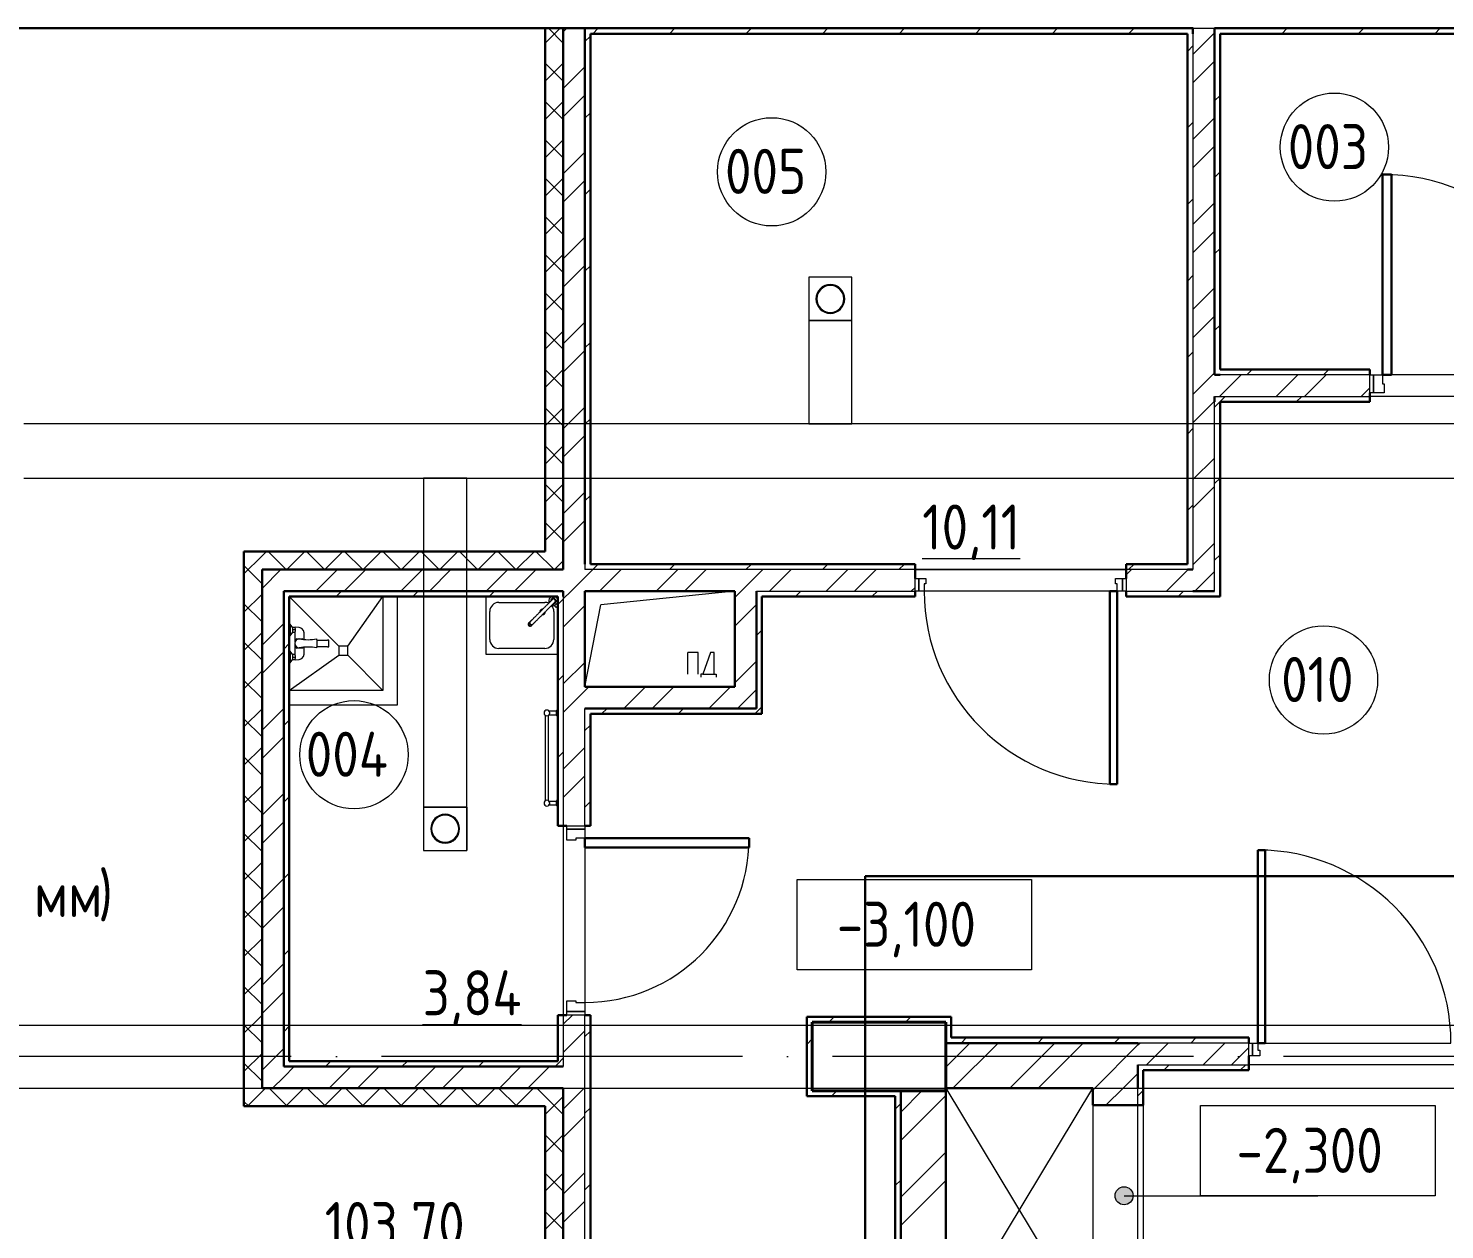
# Model space of a CAD drawing. Header units: millimetres. Extents: x -586848 to 520591, y -385801 to 675781.
# Drawn here: x -189145 to -181294, y 652013 to 658672 of the extents above; entities that cross this region are included whole.
import ezdxf

# ---------------------------------------------------------------- set-up
doc = ezdxf.new("R2010")
doc.units = ezdxf.units.MM
for name, pattern in [('ADSK_Линия сетки', [25, 20, -2.5, 0, -2.5]), ('ADSK_Сверху', [450, 300, -150]), ('Сверху', [3.96875, 2.38125, -1.5875])]:
    doc.linetypes.add(name, pattern=pattern)
for name, color, linetype, lineweight in [('RC-Линии_связи-Адресные', 5, 'Continuous', 30), ('Аннотация', 7, 'Continuous', 18), ('Двери', 252, 'Continuous', 9), ('Линии', 7, 'Continuous', 9), ('Марки помещений', 252, 'Continuous', 20), ('Несущие колонны', 252, 'Continuous', 18), ('Обобщенные модели', 252, 'Continuous', 18), ('Оси', 252, 'Continuous', 9), ('Отметки', 7, 'Continuous', 9), ('Перекрытие', 252, 'Continuous', 18), ('Сантехника', 252, 'Continuous', 9), ('Стены внутренние', 7, 'Continuous', 18), ('Стены наружные', 7, 'Continuous', 18), ('Стены штриховка', 7, 'Continuous', 9)]:
    doc.layers.add(name, color=color, linetype=linetype, lineweight=lineweight)
doc.layers.add('Узлы', color=7, linetype='Continuous')
doc.styles.add('GOST Common_2', font='', dxfattribs={"width": 0.9, "height": 250})
doc.styles.get('GOST Common_2').set_extended_font_data('GOST type B')

# ---------------------------------------------------------------- blocks, each defined once
blk = doc.blocks.new('подвал')
at = {"layer": 'Отметки', "true_color": 0x636466}
h = blk.add_hatch(color=251, dxfattribs=at)
edge = h.paths.add_edge_path()
edge.add_arc((-182268.7, 19490.5), 50, 0, 360)
at = {"color": 251, "lineweight": 18, "true_color": 0x636466}
for p, q in [((-184427, 22841.9), (-185168.6, 22766.9)), ((-185257, 22311.9), (-185168.6, 22766.9)), ((-184629.1, 22501.1), (-184686.5, 22501.1)), ((-184686.5, 22381.1), (-184686.5, 22501.1)), ((-184629.1, 22381.1), (-184629.1, 22501.1)), ((-184560.3, 22501.1), (-184604, 22381.1)), ((-184540.6, 22501.1), (-184560.3, 22501.1)), ((-184540.6, 22381.1), (-184540.6, 22501.1)), ((-184614, 22381.1), (-184614, 22366.1)), ((-184604, 22381.1), (-184614, 22381.1)), ((-184604, 22381.1), (-184540.6, 22381.1)), ((-184540.6, 22381.1), (-184530.6, 22381.1)), ((-184530.6, 22381.1), (-184530.6, 22366.1))]:
    blk.add_line(p, q, dxfattribs=at)
at = {"layer": 'Аннотация', "color": 251, "lineweight": 20, "true_color": 0x636466}
for p, q in [((-184081.5, 20743.8), (-184081.5, 21243.8)), ((-184081.5, 21243.8), (-182781.5, 21243.8)), ((-182781.5, 21243.8), (-182781.5, 20743.8)), ((-182781.5, 20743.8), (-184081.5, 20743.8)), ((-181844.3, 19490.5), (-181844.3, 19990.5)), ((-181844.3, 19990.5), (-180544.3, 19990.5)), ((-180544.3, 19990.5), (-180544.3, 19490.5)), ((-180544.3, 19490.5), (-181844.3, 19490.5))]:
    blk.add_line(p, q, dxfattribs=at)
at = {"layer": 'Двери', "color": 251, "lineweight": 30, "true_color": 0x636466}
for p, q in [((-180836.6, 25151.5), (-180786.6, 25151.5)), ((-180836.6, 24041.5), (-180836.6, 25151.5)), ((-180786.6, 25151.5), (-180786.6, 24041.5)), ((-180786.6, 24041.5), (-180836.6, 24041.5)), ((-182347, 21771.9), (-182347, 22841.9)), ((-182347, 22841.9), (-182307, 22841.9)), ((-182307, 22841.9), (-182307, 21771.9)), ((-182307, 21771.9), (-182347, 21771.9)), ((-185257, 21471.9), (-184347, 21471.9)), ((-185257, 21421.9), (-185257, 21471.9)), ((-184347, 21471.9), (-184347, 21421.9)), ((-184347, 21421.9), (-185257, 21421.9)), ((-181527, 21406.9), (-181487, 21406.9)), ((-181527, 20336.9), (-181527, 21406.9)), ((-181487, 21406.9), (-181487, 20336.9)), ((-181487, 20336.9), (-181527, 20336.9))]:
    blk.add_line(p, q, dxfattribs=at)
at = {"layer": 'Двери', "color": 251, "true_color": 0x636466}
for p, q in [((-180906.6, 24041.5), (-180886.6, 24041.5)), ((-180906.6, 23941.5), (-180906.6, 24041.5)), ((-180886.6, 24041.5), (-180836.6, 24041.5)), ((-180886.6, 23941.5), (-180886.6, 24041.5)), ((-180886.6, 24041.5), (-180886.6, 23941.5)), ((-180836.6, 24041.5), (-180836.6, 23991.5)), ((-180836.6, 23991.5), (-180826.6, 23991.5)), ((-180826.6, 23991.5), (-180826.6, 23941.5)), ((-180886.6, 23941.5), (-180906.6, 23941.5)), ((-180826.6, 23941.5), (-180886.6, 23941.5)), ((-183427, 22911.9), (-183407, 22911.9)), ((-183427, 22841.9), (-183427, 22911.9)), ((-183407, 22841.9), (-183407, 22911.9)), ((-183407, 22911.9), (-183367, 22911.9)), ((-183407, 22911.9), (-183407, 22841.9)), ((-183377, 22881.9), (-183377, 22841.9)), ((-183367, 22881.9), (-183377, 22881.9)), ((-183367, 22911.9), (-183367, 22881.9)), ((-182317, 22911.9), (-182277, 22911.9)), ((-182317, 22881.9), (-182317, 22911.9)), ((-182307, 22881.9), (-182317, 22881.9)), ((-182307, 22841.9), (-182307, 22881.9)), ((-182277, 22911.9), (-182277, 22841.9)), ((-182277, 22841.9), (-182277, 22911.9)), ((-182277, 22911.9), (-182257, 22911.9)), ((-182257, 22911.9), (-182257, 22841.9)), ((-183407, 22841.9), (-183427, 22841.9)), ((-183377, 22841.9), (-183407, 22841.9)), ((-182277, 22841.9), (-182307, 22841.9)), ((-182257, 22841.9), (-182277, 22841.9)), ((-185357, 21541.9), (-185257, 21541.9)), ((-185357, 21521.9), (-185357, 21541.9)), ((-185357, 21461.9), (-185357, 21521.9)), ((-185357, 21521.9), (-185257, 21521.9)), ((-185257, 21521.9), (-185357, 21521.9)), ((-185257, 21541.9), (-185257, 21521.9)), ((-185257, 21521.9), (-185257, 21471.9)), ((-185307, 21461.9), (-185357, 21461.9)), ((-185307, 21471.9), (-185307, 21461.9)), ((-185257, 21471.9), (-185307, 21471.9)), ((-185357, 20571.9), (-185307, 20571.9)), ((-185357, 20511.9), (-185357, 20571.9)), ((-185307, 20571.9), (-185307, 20561.9)), ((-185257, 20511.9), (-185357, 20511.9)), ((-185357, 20491.9), (-185357, 20511.9)), ((-185357, 20511.9), (-185257, 20511.9)), ((-185257, 20491.9), (-185357, 20491.9)), ((-185307, 20561.9), (-185257, 20561.9)), ((-185257, 20561.9), (-185257, 20511.9)), ((-185257, 20511.9), (-185257, 20491.9)), ((-181577, 20336.9), (-181557, 20336.9)), ((-181577, 20266.9), (-181577, 20336.9)), ((-181557, 20336.9), (-181527, 20336.9)), ((-181557, 20266.9), (-181557, 20336.9)), ((-181557, 20336.9), (-181557, 20266.9)), ((-181527, 20336.9), (-181527, 20296.9)), ((-181557, 20266.9), (-181577, 20266.9)), ((-181517, 20266.9), (-181557, 20266.9)), ((-181527, 20296.9), (-181517, 20296.9)), ((-181517, 20296.9), (-181517, 20266.9))]:
    blk.add_line(p, q, dxfattribs=at)
for centre, radius, start, end in [((-180836.6, 24041.5), 1110, 0, 90), ((-182307, 22841.9), 1070, 180, 270), ((-185257, 21471.9), 910, 270, 0), ((-181527, 20336.9), 1070, 0, 90)]:
    blk.add_arc(centre, radius, start, end, dxfattribs=at)
at = {"layer": 'Линии', "color": 251, "linetype": 'ADSK_Сверху', "ltscale": 100, "true_color": 0x636466}
for p, q in [((-183777, 24341.9), (-184017, 24341.9)), ((-184017, 24341.9), (-184017, 23768.9)), ((-183777, 23768.9), (-183777, 24341.9)), ((-178221.8, 23768.9), (-188367, 23768.9)), ((-184017, 23768.9), (-183777, 23768.9)), ((-188367, 23468.9), (-178221.8, 23468.9)), ((-186152, 23468.9), (-186152, 21645)), ((-185912, 23468.9), (-186152, 23468.9)), ((-185912, 21645), (-185912, 23468.9)), ((-186152, 21645), (-185912, 21645)), ((-200827, 20436.9), (-180362, 20436.9)), ((-200827, 20086.9), (-180362, 20086.9))]:
    blk.add_line(p, q, dxfattribs=at)
at = {"layer": 'Линии', "color": 251, "lineweight": 18, "ltscale": 100, "true_color": 0x636466}
for p, q in [((-183257, 20086.9), (-182442, 18736.9)), ((-183257, 18736.9), (-182442, 20086.9)), ((-182442, 20086.9), (-182442, 18736.9))]:
    blk.add_line(p, q, dxfattribs=at)
at = {"layer": 'Марки помещений', "color": 251, "true_color": 0x636466}
for centre in [(-181102.8, 25303.2), (-184222.1, 25166.4), (-181163.3, 22349.5), (-186537.2, 21935.2)]:
    blk.add_circle(centre, 300, dxfattribs=at)
at = {"layer": 'Несущие колонны', "color": 251, "lineweight": 40, "true_color": 0x636466}
for p, q in [((-183997, 20451.9), (-183257, 20451.9)), ((-183997, 20071.9), (-183997, 20451.9)), ((-183257, 20451.9), (-183997, 20451.9)), ((-183997, 20451.9), (-183997, 20071.9)), ((-183257, 20451.9), (-183257, 20071.9)), ((-183257, 20336.9), (-183257, 20451.9)), ((-183257, 20071.9), (-183997, 20071.9)), ((-183997, 20071.9), (-183507, 20071.9)), ((-183257, 20071.9), (-183257, 20086.9))]:
    blk.add_line(p, q, dxfattribs=at)
at = {"layer": 'Несущие колонны', "color": 251, "true_color": 0x636466}
for p, q in [((-183257, 20086.9), (-183257, 20336.9)), ((-183507, 20071.9), (-183257, 20071.9))]:
    blk.add_line(p, q, dxfattribs=at)
at = {"layer": 'Обобщенные модели', "color": 251, "true_color": 0x636466}
for p, q in [((-186897, 22811.9), (-186622, 22536.9)), ((-186572, 22536.9), (-186377, 22811.9)), ((-186377, 22811.9), (-186377, 22291.9)), ((-186297, 22211.9), (-186297, 22811.9)), ((-186572, 22536.9), (-186622, 22536.9)), ((-186622, 22536.9), (-186622, 22486.9)), ((-186572, 22486.9), (-186572, 22536.9)), ((-186897, 22291.9), (-186622, 22486.9)), ((-186622, 22486.9), (-186572, 22486.9)), ((-186377, 22291.9), (-186572, 22486.9)), ((-186377, 22291.9), (-186897, 22291.9)), ((-186897, 22211.9), (-186297, 22211.9))]:
    blk.add_line(p, q, dxfattribs=at)
at = {"layer": 'Обобщенные модели', "color": 251, "lineweight": 9, "true_color": 0x636466}
for centre, radius, start, end in [((-185432, 22786.9), 25, 188.02547, 195), ((-185432, 22786.9), 25, 188.02547, 195), ((-185432, 22786.9), 25, 188.02547, 195), ((-185432, 22786.9), 25, 150, 155.33521), ((-185432, 22786.9), 25, 150, 155.33521), ((-185432, 22786.9), 25, 150, 155.33521), ((-185432, 22786.9), 25, 114.66479, 120), ((-185432, 22786.9), 25, 114.66479, 120), ((-185432, 22786.9), 25, 114.66479, 120), ((-185432, 22786.9), 25, 75, 81.97453), ((-185432, 22786.9), 25, 75, 81.97453), ((-185432, 22786.9), 25, 75, 81.97453), ((-185432, 22786.9), 25, 41.18971, 48.81029), ((-185432, 22786.9), 25, 41.18971, 48.81029), ((-185432, 22786.9), 25, 41.18971, 48.81029), ((-185432, 22786.9), 25, 8.02547, 15), ((-185432, 22786.9), 25, 8.02547, 15), ((-185432, 22786.9), 25, 8.02547, 15), ((-185432, 22786.9), 25, 255, 261.97453), ((-185432, 22786.9), 25, 255, 261.97453), ((-185432, 22786.9), 25, 255, 261.97453), ((-186840.5, 22552.4), 24.9, 90, 270), ((-186791.9, 22849.6), 276.6, 259.88279, 280.11721), ((-186791.9, 22255.1), 276.6, 79.88279, 100.11721), ((-186927.6, 22552.4), 186, 352.30704, 7.69296)]:
    blk.add_arc(centre, radius, start, end, dxfattribs=at)
for points, knots in [([(-186864.7, 22558.2), (-186864.8, 22557.7), (-186865, 22556.8), (-186865.3, 22554.8), (-186865.4, 22553.4), (-186865.4, 22552.4)], [0.8571429, 0.8571429, 0.8571429, 0.8571429, 0.8928571, 0.9285714, 1, 1, 1, 1]), ([(-186865.4, 22552.4), (-186865.4, 22551.4), (-186865.3, 22549.9), (-186865, 22548), (-186864.8, 22547), (-186864.7, 22546.6)], [0, 0, 0, 0, 0.0714286, 0.1071429, 0.1428571, 0.1428571, 0.1428571, 0.1428571]), ([(-186862.8, 22563.4), (-186862.9, 22563.2), (-186863.1, 22562.8), (-186863.5, 22561.9), (-186863.8, 22561.1), (-186864.1, 22560.4), (-186864.1, 22560.2)], [0.71428571, 0.71428571, 0.71428571, 0.71428571, 0.73214286, 0.75, 0.78571429, 0.8032683, 0.8032683, 0.8032683, 0.8032683]), ([(-186864.1, 22544.5), (-186864.1, 22544.3), (-186863.8, 22543.7), (-186863.5, 22542.8), (-186863.1, 22542), (-186862.9, 22541.6), (-186862.8, 22541.4)], [0.1967317, 0.1967317, 0.1967317, 0.1967317, 0.21428571, 0.25, 0.26785714, 0.28571429, 0.28571429, 0.28571429, 0.28571429]), ([(-186858.9, 22569.1), (-186859, 22569.1), (-186859.3, 22568.7), (-186859.8, 22568.1), (-186860.4, 22567.4), (-186860.8, 22566.7), (-186861.1, 22566.3), (-186861.3, 22566)], [0.5266216, 0.5266216, 0.5266216, 0.5266216, 0.5357143, 0.5714286, 0.5892857, 0.6071429, 0.634202, 0.634202, 0.634202, 0.634202]), ([(-186861.3, 22538.7), (-186861.1, 22538.5), (-186860.8, 22538), (-186860.4, 22537.4), (-186860, 22536.8), (-186859.5, 22536.3), (-186859.2, 22535.9), (-186859, 22535.7), (-186858.9, 22535.6)], [0.365798, 0.365798, 0.365798, 0.365798, 0.3928571, 0.4107143, 0.4285714, 0.4464286, 0.4642857, 0.4733784, 0.4733784, 0.4733784, 0.4733784]), ([(-186854.2, 22573.1), (-186854.5, 22572.9), (-186855.2, 22572.5), (-186855.9, 22571.9), (-186856.2, 22571.7)], [0.36280917, 0.36280917, 0.36280917, 0.36280917, 0.39285714, 0.42857143, 0.42857143, 0.42857143, 0.42857143]), ([(-186856.2, 22533.1), (-186855.9, 22532.8), (-186855.2, 22532.3), (-186854.5, 22531.8), (-186854.2, 22531.6)], [0.57142857, 0.57142857, 0.57142857, 0.57142857, 0.60714286, 0.63719083, 0.63719083, 0.63719083, 0.63719083]), ([(-186848.4, 22576), (-186848.6, 22575.9), (-186849.3, 22575.7), (-186850.4, 22575.2), (-186851.2, 22574.8), (-186851.6, 22574.6)], [0.19772091, 0.19772091, 0.19772091, 0.19772091, 0.21428571, 0.25, 0.28571429, 0.28571429, 0.28571429, 0.28571429]), ([(-186851.6, 22530.1), (-186851.2, 22529.9), (-186850.4, 22529.5), (-186849.3, 22529.1), (-186848.6, 22528.8), (-186848.4, 22528.8)], [0.71428571, 0.71428571, 0.71428571, 0.71428571, 0.75, 0.78571429, 0.80227909, 0.80227909, 0.80227909, 0.80227909])]:
    blk.add_open_spline(points, degree=3, knots=knots, dxfattribs=at)
for points in [[(-186840.5, 22577.3), (-186842.5, 22577.3), (-186844.4, 22577), (-186846.3, 22576.6)], [(-186846.3, 22528.1), (-186844.4, 22527.7), (-186842.5, 22527.5), (-186840.5, 22527.5)]]:
    blk.add_open_spline(points, degree=3, dxfattribs=at)
at = {"layer": 'Оси', "color": 251, "linetype": 'ADSK_Линия сетки', "ltscale": 100, "true_color": 0x636466}
for p, q in [((-174384.1, 25961.9), (-244527.8, 25961.9)), ((-174384.1, 20261.9), (-244527.8, 20261.9))]:
    blk.add_line(p, q, dxfattribs=at)
at = {"layer": 'Отметки', "color": 251, "lineweight": 20, "true_color": 0x636466}
blk.add_line((-182268.7, 19490.5), (-181194.3, 19490.5), dxfattribs=at)
at = {"layer": 'Отметки', "color": 251, "true_color": 0x636466}
blk.add_circle((-182268.7, 19490.5), 50, dxfattribs=at)
at = {"layer": 'Перекрытие', "color": 251, "true_color": 0x636466}
for p, q in [((-179726.6, 24041.5), (-180786.6, 24041.5)), ((-182257, 22961.9), (-183427, 22961.9)), ((-186152, 21645), (-186152, 21404.4)), ((-185912.5, 21645), (-186152, 21645)), ((-185912.5, 21645), (-185912.5, 21404.4)), ((-185377, 21541.9), (-185377, 20491.9)), ((-186152, 21404.4), (-185912.5, 21404.4)), ((-185257, 21421.9), (-185257, 20561.9))]:
    blk.add_line(p, q, dxfattribs=at)
at = {"layer": 'Сантехника', "color": 251, "true_color": 0x636466}
for p, q in [((-183777, 24581.9), (-184017, 24581.9)), ((-184017, 24581.9), (-184017, 24341.9)), ((-183777, 24341.9), (-183777, 24581.9)), ((-184017, 24341.9), (-183777, 24341.9)), ((-185807, 22811.9), (-185807, 22491.9)), ((-185734.5, 22779.4), (-185479.5, 22779.4)), ((-185434.1, 22770.7), (-185424.9, 22761.5)), ((-185415.7, 22770.7), (-185425.6, 22760.8)), ((-185407, 22780.3), (-185419.4, 22792.8)), ((-185406.3, 22780.1), (-185415.7, 22770.7)), ((-185784.5, 22574.4), (-185784.5, 22729.4)), ((-185429.5, 22729.4), (-185429.5, 22574.4)), ((-185425.6, 22760.8), (-185415.7, 22750.9)), ((-185407.1, 22759.5), (-185415.7, 22750.9)), ((-185412.2, 22754.4), (-185407, 22749.2)), ((-186890.6, 22659.4), (-186897, 22659.4)), ((-186877, 22638.9), (-186890.6, 22659.4)), ((-186890.6, 22659.4), (-186890.6, 22594.4)), ((-186890.6, 22594.4), (-186877, 22614.9)), ((-186877, 22626.9), (-186877, 22641.9)), ((-186877, 22641.9), (-186864, 22641.9)), ((-186877, 22611.9), (-186877, 22626.9)), ((-186864, 22626.9), (-186877, 22626.9)), ((-186864, 22611.9), (-186877, 22611.9)), ((-186864, 22634.8), (-186864, 22626.9)), ((-186864, 22626.9), (-186864, 22619)), ((-186864, 22569.9), (-186863.9, 22619)), ((-186863.9, 22634.8), (-186863.9, 22641.8)), ((-186813.7, 22574.9), (-186813.7, 22611)), ((-185566.9, 22667.3), (-185568.8, 22665.5)), ((-185560.1, 22672.9), (-185566.2, 22666.8)), ((-185553.4, 22650.1), (-185551.5, 22651.9)), ((-185552, 22652.7), (-185545.9, 22658.8)), ((-186897, 22594.4), (-186890.6, 22594.4)), ((-186864, 22569.9), (-186859.6, 22569.9)), ((-186864, 22560.2), (-186864, 22569.9)), ((-186864, 22532.7), (-186864, 22544.5)), ((-186858.7, 22532.7), (-186864, 22532.7)), ((-186863.9, 22484.8), (-186864, 22532.7)), ((-186856.3, 22578.4), (-186822.3, 22578.4)), ((-186846.1, 22576.5), (-186856.3, 22578.4)), ((-186822.3, 22578.4), (-186833.1, 22576.6)), ((-186684.2, 22532.7), (-186742.9, 22532.7)), ((-186742.8, 22569.9), (-186684.2, 22569.9)), ((-186676.9, 22569.9), (-186684.2, 22569.9)), ((-186684.2, 22532.7), (-186676.9, 22532.7)), ((-186676.9, 22532.7), (-186676.9, 22569.9)), ((-186890.6, 22509.4), (-186897, 22509.4)), ((-186877, 22488.9), (-186890.6, 22509.4)), ((-186890.6, 22509.4), (-186890.6, 22444.4)), ((-186890.6, 22444.4), (-186877, 22464.9)), ((-186877, 22476.9), (-186877, 22491.9)), ((-186877, 22491.9), (-186864, 22491.9)), ((-186877, 22461.9), (-186877, 22476.9)), ((-186877, 22476.9), (-186864, 22476.9)), ((-186864, 22461.9), (-186877, 22461.9)), ((-186864, 22484.8), (-186864, 22476.9)), ((-186864, 22476.9), (-186864, 22469)), ((-186863.9, 22461.7), (-186863.9, 22469)), ((-186856.3, 22526), (-186843.7, 22527.9)), ((-186822.3, 22526), (-186856.3, 22526)), ((-186822.3, 22526), (-186836, 22527.9)), ((-186813.7, 22492.5), (-186813.7, 22529.8)), ((-185807, 22491.9), (-185407, 22491.9)), ((-185479.5, 22524.4), (-185734.5, 22524.4)), ((-186897, 22444.4), (-186890.6, 22444.4)), ((-185477, 22154.3), (-185477, 21679.6)), ((-185459, 21680), (-185459, 22154.3)), ((-185417, 22176.9), (-185455.5, 22176.9)), ((-185455.5, 22156.9), (-185417, 22156.9)), ((-185407, 22191.9), (-185417, 22176.9)), ((-185407, 22191.9), (-185417, 22176.9)), ((-185417, 22176.9), (-185417, 22156.9)), ((-185417, 22156.9), (-185407, 22141.9)), ((-185417, 21676.9), (-185455.5, 21676.9)), ((-185407, 21691.9), (-185417, 21676.9)), ((-185407, 21691.9), (-185417, 21676.9)), ((-185417, 21676.9), (-185417, 21656.9)), ((-185912, 21645), (-186152, 21645)), ((-186152, 21645), (-186152, 21405)), ((-185912, 21405), (-185912, 21645)), ((-185455.5, 21656.9), (-185417, 21656.9)), ((-185417, 21656.9), (-185407, 21641.9)), ((-186152, 21405), (-185912, 21405))]:
    blk.add_line(p, q, dxfattribs=at)
at = {"layer": 'Сантехника', "color": 251, "true_color": 0x636466, "flags": 128}
for points in [[(-185439, 22794), (-185439.1, 22793.9), (-185439.2, 22793.8), (-185439.5, 22793.5), (-185439.8, 22793.2), (-185440.2, 22792.8), (-185440.8, 22792.2), (-185441.4, 22791.6), (-185442.1, 22790.9), (-185442.9, 22790.1), (-185443.8, 22789.2), (-185444.8, 22788.2), (-185445.9, 22787.1), (-185447.1, 22785.9), (-185448.3, 22784.7), (-185449.7, 22783.3), (-185451.1, 22781.9), (-185452.6, 22780.4), (-185454.1, 22778.9), (-185455.8, 22777.2), (-185457.5, 22775.5), (-185459.3, 22773.7), (-185461.1, 22771.9), (-185463, 22770), (-185465, 22768), (-185467, 22766), (-185469.1, 22763.9), (-185471.2, 22761.8), (-185473.4, 22759.6), (-185475.6, 22757.4), (-185477.8, 22755.2), (-185480.1, 22752.9), (-185482.4, 22750.6), (-185484.8, 22748.2), (-185487.2, 22745.8), (-185489.6, 22743.4), (-185492, 22741), (-185494.4, 22738.6), (-185496.8, 22736.2), (-185499.2, 22733.8), (-185501.7, 22731.3), (-185504.1, 22728.9), (-185506.5, 22726.5), (-185509, 22724), (-185511.4, 22721.6), (-185513.7, 22719.3), (-185516.1, 22716.9), (-185518.4, 22714.6), (-185520.7, 22712.3), (-185523, 22710), (-185525.2, 22707.8), (-185527.4, 22705.6), (-185529.6, 22703.4), (-185531.7, 22701.3), (-185533.7, 22699.3), (-185535.7, 22697.3), (-185537.7, 22695.3), (-185539.6, 22693.4), (-185541.4, 22691.6), (-185543.1, 22689.9), (-185544.8, 22688.2), (-185546.4, 22686.6), (-185547.9, 22685.1), (-185549.4, 22683.6), (-185550.8, 22682.2), (-185552.1, 22680.9), (-185553.3, 22679.7), (-185554.4, 22678.6), (-185555.5, 22677.5), (-185556.4, 22676.6), (-185557.3, 22675.7), (-185558, 22675), (-185558.7, 22674.3), (-185559.3, 22673.7), (-185559.8, 22673.2), (-185560.1, 22672.9)], [(-185545.9, 22658.8), (-185545.5, 22659.2), (-185545, 22659.7), (-185544.4, 22660.4), (-185543.7, 22661.1), (-185542.8, 22661.9), (-185542, 22662.8), (-185541, 22663.7), (-185539.9, 22664.8), (-185538.8, 22666), (-185537.5, 22667.2), (-185536.2, 22668.5), (-185534.8, 22669.9), (-185533.3, 22671.4), (-185531.7, 22673), (-185530.1, 22674.6), (-185528.4, 22676.3), (-185526.6, 22678.1), (-185524.8, 22679.9), (-185522.9, 22681.8), (-185520.9, 22683.8), (-185518.9, 22685.8), (-185516.9, 22687.9), (-185514.7, 22690), (-185512.6, 22692.1), (-185510.4, 22694.4), (-185508.1, 22696.6), (-185505.8, 22698.9), (-185503.5, 22701.2), (-185501.2, 22703.5), (-185498.8, 22705.9), (-185496.4, 22708.3), (-185494, 22710.7), (-185491.6, 22713.1), (-185489.2, 22715.5), (-185486.7, 22718), (-185484.3, 22720.4), (-185481.9, 22722.8), (-185479.4, 22725.3), (-185477, 22727.7), (-185474.6, 22730.1), (-185472.2, 22732.5), (-185469.9, 22734.8), (-185467.5, 22737.2), (-185465.2, 22739.5), (-185462.9, 22741.8), (-185460.7, 22744), (-185458.5, 22746.2), (-185456.4, 22748.4), (-185454.2, 22750.5), (-185452.2, 22752.5), (-185450.2, 22754.5), (-185448.2, 22756.5), (-185446.4, 22758.4), (-185444.5, 22760.2), (-185442.8, 22761.9), (-185441.1, 22763.6), (-185439.5, 22765.3), (-185437.9, 22766.8), (-185436.5, 22768.3), (-185435.1, 22769.7), (-185433.8, 22771), (-185432.5, 22772.2), (-185431.4, 22773.3), (-185430.3, 22774.4), (-185429.4, 22775.3), (-185428.5, 22776.2), (-185427.7, 22777), (-185427, 22777.7), (-185426.4, 22778.3), (-185425.9, 22778.8), (-185425.5, 22779.2), (-185425.2, 22779.5), (-185425, 22779.7), (-185424.9, 22779.8), (-185424.9, 22779.8)]]:
    blk.add_lwpolyline(points, dxfattribs=at)
at = {"layer": 'Сантехника', "color": 251, "true_color": 0x636466}
for centre, radius, start, end in [((-183897, 24461.9), 80, 90, 270), ((-183897, 24461.9), 75, 90, 270), ((-183897, 24461.9), 75, 109.97124, 115.02876), ((-183897, 24461.9), 80, 270, 90), ((-183897, 24461.9), 75, 270, 90), ((-183897, 24461.9), 75, 64.97124, 70.02876), ((-183897, 24461.9), 75, 156.03393, 160.02876), ((-183897, 24461.9), 75, 199.97124, 205.02876), ((-183897, 24461.9), 75, 334.97124, 340.02876), ((-183897, 24461.9), 75, 19.97124, 23.96607), ((-183897, 24461.9), 75, 244.97124, 250.02876), ((-183897, 24461.9), 75, 289.97124, 295.02876), ((-185734.5, 22729.4), 50, 90, 180), ((-185479.5, 22729.4), 50, 64.8556, 90), ((-185432, 22786.9), 26, 135, 201.91727), ((-185432, 22786.9), 26, 102.54467, 135), ((-185432, 22786.9), 15, 135, 180), ((-185432, 22786.9), 12.5, 135, 167.07173), ((-185432, 22786.9), 15, 315, 135), ((-185432, 22786.9), 12.5, 315, 135), ((-185432, 22786.9), 10, 105, 146.48044), ((-185432, 22786.9), 15, 270, 315), ((-185432, 22786.9), 26, 1.28703, 88.71297), ((-185432, 22786.9), 12.5, 282.92827, 315), ((-185432, 22786.9), 10, 45, 60), ((-185432, 22786.9), 10, 303.51956, 345), ((-185432, 22786.9), 10, 30, 45), ((-185492.8, 22726), 15, 90, 187.71773), ((-185492.8, 22726), 15, 262.28038, 270), ((-185492.8, 22726), 15, 82.61483, 90), ((-185492.8, 22726), 15, 270, 7.38594), ((-185479.5, 22729.4), 50, 0, 41.80584), ((-185432, 22786.9), 26, 248.08273, 284.37657), ((-185734.5, 22574.4), 50, 180, 270), ((-185479.5, 22574.4), 50, 270, 0), ((-185468, 22166.9), 16, 90, 270), ((-185468, 22166.9), 16, 270, 90), ((-185468, 21666.9), 16, 90, 270), ((-185468, 21666.9), 16, 270, 90), ((-186032, 21525), 80, 90, 270), ((-186032, 21525), 75, 90, 270), ((-186032, 21525), 75, 109.97124, 115.02876), ((-186032, 21525), 80, 270, 90), ((-186032, 21525), 75, 270, 90), ((-186032, 21525), 75, 64.97124, 70.02876), ((-186032, 21525), 75, 154.97124, 160.02876), ((-186032, 21525), 75, 19.97124, 25.02876), ((-186032, 21525), 75, 199.97124, 205.02876), ((-186032, 21525), 75, 244.97124, 250.02876), ((-186032, 21525), 75, 289.97124, 295.02876), ((-186032, 21525), 75, 334.97124, 340.02876)]:
    blk.add_arc(centre, radius, start, end, dxfattribs=at)
for centre, major_axis, start_param, end_param in [((-185561.1, 22657.8), (7.7, -7.7), 2.750806, 4.712389), ((-185559.2, 22659.6), (7.7, -7.7), 2.744374, 3.91149), ((-185559.1, 22659.7), (7.07, -7.07), 2.94697, 3.906913), ((-185559.1, 22659.7), (7.07, -7.07), 3.926991, 4.45059), ((-185561.1, 22657.8), (7.7, -7.7), 4.712389, 6.673869), ((-185559.2, 22659.6), (7.7, -7.7), 4.449578, 4.712389), ((-185559.1, 22659.7), (7.07, -7.07), 4.470667, 4.712389), ((-185559.2, 22659.6), (7.7, -7.7), 4.712389, 4.975198), ((-185559.1, 22659.7), (7.07, -7.07), 4.712389, 4.954111), ((-185559.1, 22659.7), (7.07, -7.07), 4.974188, 5.497787), ((-185559.2, 22659.6), (7.7, -7.7), 5.513272, 6.680258), ((-185559.1, 22659.7), (7.07, -7.07), 5.517864, 6.477608)]:
    blk.add_ellipse(centre, major_axis=major_axis, ratio=0.971547, start_param=start_param, end_param=end_param, dxfattribs=at)
for points in [[(-186813.7, 22611), (-186813.7, 22631.5), (-186830.4, 22641.8), (-186863.9, 22641.8)], [(-186858.7, 22532.7), (-186859.9, 22534.8), (-186860.9, 22537), (-186861.7, 22539.4)], [(-186861.2, 22566.2), (-186860.8, 22567.4), (-186860.2, 22568.6), (-186859.6, 22569.9)], [(-186860.6, 22569.9), (-186860, 22571.4), (-186858.7, 22574.4), (-186857.2, 22577.2), (-186856.3, 22578.4)], [(-186856.3, 22526), (-186857, 22527), (-186858.3, 22529.3), (-186859.4, 22531.6), (-186859.9, 22532.7)], [(-186822.3, 22578.4), (-186821.7, 22577.5), (-186821.1, 22576.6), (-186820.6, 22575.5)], [(-186863.9, 22461.7), (-186830.4, 22461.7), (-186813.7, 22472), (-186813.7, 22492.5)], [(-186820.4, 22529.3), (-186821, 22528.2), (-186821.6, 22527), (-186822.3, 22526)], [(-185452, 22168.7), (-185452.1, 22169.3), (-185452.2, 22169.8), (-185452.3, 22170.4)], [(-185452, 21668.7), (-185452.1, 21669.3), (-185452.2, 21669.8), (-185452.3, 21670.4)]]:
    blk.add_open_spline(points, degree=3, dxfattribs=at)
for points, knots in [([(-185557.3, 22674.9), (-185557.8, 22674.6), (-185559.3, 22673.8), (-185561.3, 22671.7), (-185562.8, 22668.6), (-185563, 22665.1), (-185562.1, 22661.7), (-185560.7, 22659.8), (-185559.9, 22658.9)], [-0.6102501, -0.6102501, -0.6102501, -0.6102501, -0.5555556, -0.4444444, -0.3333333, -0.2222222, -0.1111111, 0, 0, 0, 0]), ([(-185559.9, 22658.9), (-185559.1, 22658.1), (-185557.2, 22656.7), (-185553.8, 22655.8), (-185550.3, 22656.1), (-185547.1, 22657.5), (-185545.1, 22659.6), (-185544.2, 22661.1), (-185544, 22661.6)], [-1, -1, -1, -1, -0.8888889, -0.7777778, -0.6666667, -0.5555556, -0.4444444, -0.3898544, -0.3898544, -0.3898544, -0.3898544]), ([(-185452.8, 22172), (-185453, 22172.7), (-185453.4, 22173.6), (-185453.8, 22174.4), (-185454.1, 22175), (-185454.5, 22175.6), (-185454.8, 22176), (-185455, 22176.2), (-185455.1, 22176.4), (-185455.2, 22176.6), (-185455.4, 22176.8), (-185455.4, 22176.9), (-185455.5, 22176.9)], [0.6666667, 0.6666667, 0.6666667, 0.6666667, 0.75, 0.7708333, 0.7916667, 0.8333333, 0.875, 0.8854167, 0.8958333, 0.9166667, 0.9583333, 1, 1, 1, 1]), ([(-185455, 22157.5), (-185454.9, 22157.6), (-185454.8, 22157.8), (-185454.5, 22158.3), (-185454.2, 22158.7), (-185453.6, 22159.7), (-185452.9, 22161.3), (-185452.3, 22163.4), (-185452, 22165), (-185452, 22166.1), (-185452, 22166.7)], [0.1111111, 0.1111111, 0.1111111, 0.1111111, 0.1388889, 0.1666667, 0.1944444, 0.2222222, 0.3333333, 0.3888889, 0.4444444, 0.4925448, 0.4925448, 0.4925448, 0.4925448]), ([(-185452.8, 21672), (-185453, 21672.7), (-185453.4, 21673.6), (-185453.8, 21674.4), (-185454.1, 21675), (-185454.5, 21675.6), (-185454.8, 21676), (-185455, 21676.2), (-185455.1, 21676.4), (-185455.2, 21676.6), (-185455.4, 21676.8), (-185455.4, 21676.9), (-185455.5, 21676.9)], [0.6666667, 0.6666667, 0.6666667, 0.6666667, 0.75, 0.7708333, 0.7916667, 0.8333333, 0.875, 0.8854167, 0.8958333, 0.9166667, 0.9583333, 1, 1, 1, 1]), ([(-185455.5, 21656.9), (-185455.4, 21656.9), (-185455.4, 21657), (-185455.2, 21657.3), (-185455, 21657.5), (-185454.8, 21657.8), (-185454.5, 21658.3), (-185454.2, 21658.7), (-185453.6, 21659.7), (-185452.9, 21661.3), (-185452.3, 21663.4), (-185452, 21665), (-185452, 21666.1), (-185452, 21666.5)], [0, 0, 0, 0, 0.0555556, 0.0833333, 0.1111111, 0.1388889, 0.1666667, 0.1944444, 0.2222222, 0.3333333, 0.3888889, 0.4444444, 0.4884465, 0.4884465, 0.4884465, 0.4884465])]:
    blk.add_open_spline(points, degree=3, knots=knots, dxfattribs=at)
at = {"layer": 'Стены внутренние', "color": 251, "linetype": 'Continuous', "lineweight": 9, "true_color": 0x636466}
for p, q in [((-185477, 25880.3), (-185395.3, 25961.9)), ((-185377, 25880.3), (-185458.6, 25961.9)), ((-185477, 25668.1), (-185377, 25768.1)), ((-185377, 25668.1), (-185477, 25768.1)), ((-185477, 25456), (-185377, 25556)), ((-185377, 25456), (-185477, 25556)), ((-185477, 25243.9), (-185377, 25343.9)), ((-185377, 25243.9), (-185477, 25343.9)), ((-185477, 25031.8), (-185377, 25131.8)), ((-185377, 25031.7), (-185477, 25131.7)), ((-185477, 24819.6), (-185377, 24919.6)), ((-185377, 24819.6), (-185477, 24919.6)), ((-185477, 24607.5), (-185377, 24707.5)), ((-185377, 24607.5), (-185477, 24707.5)), ((-185477, 24395.4), (-185377, 24495.4)), ((-185377, 24395.3), (-185477, 24495.3)), ((-185477, 24183.2), (-185377, 24283.2)), ((-185377, 24183.2), (-185477, 24283.2)), ((-185477, 23971.1), (-185377, 24071.1)), ((-185377, 23971.1), (-185477, 24071.1)), ((-185477, 23759), (-185377, 23859)), ((-185377, 23758.9), (-185477, 23858.9)), ((-185477, 23546.8), (-185377, 23646.8)), ((-185377, 23546.8), (-185477, 23646.8)), ((-185477, 23334.7), (-185377, 23434.7)), ((-185377, 23334.7), (-185477, 23434.7)), ((-185477, 23122.6), (-185377, 23222.6)), ((-185377, 23122.5), (-185477, 23222.5)), ((-187147, 22937.5), (-187047, 23037.5)), ((-187047, 23037.5), (-187022.5, 23061.9)), ((-186913.4, 22961.9), (-187013.4, 23061.9)), ((-186910.4, 22961.9), (-186810.4, 23061.9)), ((-186701.2, 22961.9), (-186801.2, 23061.9)), ((-186698.3, 22961.9), (-186598.3, 23061.9)), ((-186489.1, 22961.9), (-186589.1, 23061.9)), ((-186486.1, 22961.9), (-186386.1, 23061.9)), ((-186277, 22961.9), (-186377, 23061.9)), ((-186274, 22961.9), (-186174, 23061.9)), ((-186064.8, 22961.9), (-186164.8, 23061.9)), ((-186061.9, 22961.9), (-185961.9, 23061.9)), ((-185852.7, 22961.9), (-185952.7, 23061.9)), ((-185849.7, 22961.9), (-185749.7, 23061.9)), ((-185640.6, 22961.9), (-185740.6, 23061.9)), ((-185637.6, 22961.9), (-185537.6, 23061.9)), ((-185428.4, 22961.9), (-185528.4, 23061.9)), ((-185425.5, 22961.9), (-185377, 23010.4)), ((-187047, 22883.4), (-187147, 22983.4)), ((-187147, 22725.4), (-187047, 22825.4)), ((-187047, 22671.2), (-187147, 22771.2)), ((-187147, 22513.2), (-187047, 22613.2)), ((-187047, 22459.1), (-187147, 22559.1)), ((-187147, 22301.1), (-187047, 22401.1)), ((-187047, 22247), (-187147, 22347)), ((-187147, 22089), (-187047, 22189)), ((-187047, 22034.8), (-187147, 22134.8)), ((-187147, 21876.8), (-187047, 21976.8)), ((-187047, 21822.7), (-187147, 21922.7)), ((-187147, 21664.7), (-187047, 21764.7)), ((-187047, 21610.6), (-187147, 21710.6)), ((-187147, 21452.6), (-187047, 21552.6)), ((-187047, 21398.4), (-187147, 21498.4)), ((-187147, 21240.4), (-187047, 21340.4)), ((-187047, 21186.3), (-187147, 21286.3)), ((-187147, 21028.3), (-187047, 21128.3)), ((-187047, 20974.2), (-187147, 21074.2)), ((-187147, 20816.2), (-187047, 20916.2)), ((-187047, 20762), (-187147, 20862)), ((-187147, 20604), (-187047, 20704)), ((-187047, 20549.9), (-187147, 20649.9)), ((-187147, 20391.9), (-187047, 20491.9)), ((-187047, 20337.8), (-187147, 20437.8)), ((-187147, 20179.8), (-187047, 20279.8)), ((-187047, 20125.6), (-187147, 20225.6)), ((-187127.7, 19986.9), (-187027.7, 20086.9)), ((-186908.2, 19986.9), (-187008.2, 20086.9)), ((-186915.6, 19986.9), (-186815.6, 20086.9)), ((-186696.1, 19986.9), (-186796.1, 20086.9)), ((-186703.4, 19986.9), (-186603.4, 20086.9)), ((-186483.9, 19986.9), (-186583.9, 20086.9)), ((-186491.3, 19986.9), (-186391.3, 20086.9)), ((-186271.8, 19986.9), (-186371.8, 20086.9)), ((-186279.2, 19986.9), (-186179.2, 20086.9)), ((-186059.7, 19986.9), (-186159.7, 20086.9)), ((-186067, 19986.9), (-185967, 20086.9)), ((-185847.6, 19986.9), (-185947.6, 20086.9)), ((-185854.9, 19986.9), (-185754.9, 20086.9)), ((-185635.4, 19986.9), (-185735.4, 20086.9)), ((-185642.8, 19986.9), (-185542.8, 20086.9)), ((-185477, 20040.6), (-185523.3, 20086.9)), ((-185477, 19940.6), (-185377, 20040.6)), ((-185377, 19940.6), (-185477, 20040.6)), ((-187120.3, 19986.9), (-187147, 20013.5)), ((-185477, 19728.5), (-185377, 19828.5)), ((-185377, 19728.4), (-185477, 19828.4)), ((-185477, 19516.3), (-185377, 19616.3)), ((-185377, 19516.3), (-185477, 19616.3)), ((-185477, 19304.2), (-185377, 19404.2)), ((-185377, 19304.2), (-185477, 19404.2))]:
    blk.add_line(p, q, dxfattribs=at)
at = {"layer": 'Стены внутренние', "color": 251, "lineweight": 30, "true_color": 0x636466}
for p, q in [((-185477, 25961.9), (-185477, 23061.9)), ((-185377, 25961.9), (-185477, 25961.9)), ((-187147, 23061.9), (-187147, 19986.9)), ((-185477, 23061.9), (-187147, 23061.9)), ((-187147, 19986.9), (-185477, 19986.9)), ((-185477, 19986.9), (-185477, 18871.9))]:
    blk.add_line(p, q, dxfattribs=at)
at = {"layer": 'Стены наружные', "color": 251, "lineweight": 30, "true_color": 0x636466}
for p, q in [((-200827, 25961.9), (-185477, 25961.9)), ((-181887, 25961.9), (-185377, 25961.9)), ((-185377, 25961.9), (-185377, 22961.9)), ((-185257, 25961.9), (-185257, 22991.9)), ((-185227, 25931.9), (-181917, 25931.9)), ((-185227, 22991.9), (-185227, 25931.9)), ((-181917, 25931.9), (-181917, 22991.9)), ((-181887, 25961.9), (-181887, 25931.9)), ((-181767, 24041.5), (-181767, 25961.9)), ((-177467, 25961.9), (-181767, 25961.9)), ((-181737, 25931.9), (-179366.6, 25931.9)), ((-181737, 24071.5), (-181737, 25931.9)), ((-181737, 24041.5), (-181767, 24041.5)), ((-180906.6, 24071.5), (-181737, 24071.5)), ((-180906.6, 24041.5), (-180906.6, 24071.5)), ((-181767, 23891.5), (-181767, 23921.5)), ((-181737, 23891.5), (-180906.6, 23891.5)), ((-181737, 22811.9), (-181737, 23891.5)), ((-180906.6, 23891.5), (-180906.6, 23941.5)), ((-185377, 22961.9), (-187047, 22961.9)), ((-187047, 22961.9), (-187047, 20086.9)), ((-183427, 22991.9), (-185227, 22991.9)), ((-183427, 22911.9), (-183427, 22991.9)), ((-182257, 22991.9), (-182257, 22911.9)), ((-181917, 22991.9), (-182257, 22991.9)), ((-181887, 22961.9), (-181917, 22961.9)), ((-186927, 22841.9), (-185377, 22841.9)), ((-186927, 20206.9), (-186927, 22841.9)), ((-186897, 22811.9), (-185407, 22811.9)), ((-186897, 20236.9), (-186897, 22811.9)), ((-185407, 22811.9), (-185407, 21541.9)), ((-185377, 22841.9), (-185377, 22811.9)), ((-185257, 22841.9), (-184427, 22841.9)), ((-185257, 22311.9), (-185257, 22841.9)), ((-184427, 22841.9), (-184427, 22311.9)), ((-184307, 22191.9), (-184307, 22841.9)), ((-184277, 22811.9), (-183427, 22811.9)), ((-184277, 22161.9), (-184277, 22811.9)), ((-183427, 22811.9), (-183427, 22841.9)), ((-182257, 22841.9), (-182257, 22811.9)), ((-182257, 22811.9), (-181737, 22811.9)), ((-181887, 22841.9), (-181767, 22841.9)), ((-184427, 22311.9), (-185257, 22311.9)), ((-185257, 22191.9), (-184307, 22191.9)), ((-185227, 21541.9), (-185227, 22161.9)), ((-185227, 22161.9), (-184277, 22161.9)), ((-185407, 21541.9), (-185357, 21541.9)), ((-185257, 21541.9), (-185227, 21541.9)), ((-185407, 20491.9), (-185407, 20236.9)), ((-185357, 20491.9), (-185407, 20491.9)), ((-185227, 20491.9), (-185257, 20491.9)), ((-185227, 15786.9), (-185227, 20491.9)), ((-183227, 20481.9), (-184027, 20481.9)), ((-184027, 20481.9), (-184027, 20041.9)), ((-183997, 20451.9), (-183257, 20451.9)), ((-183997, 20071.9), (-183997, 20451.9)), ((-183257, 20451.9), (-183257, 20336.9)), ((-183227, 20366.9), (-183227, 20481.9)), ((-182192, 20336.9), (-183257, 20336.9)), ((-181577, 20366.9), (-183227, 20366.9)), ((-181577, 20336.9), (-181577, 20366.9)), ((-181577, 20186.9), (-181577, 20266.9)), ((-185377, 20206.9), (-186927, 20206.9)), ((-185407, 20236.9), (-186897, 20236.9)), ((-182192, 20086.9), (-182192, 20216.9)), ((-182162, 20186.9), (-181577, 20186.9)), ((-182162, 19991.9), (-182162, 20186.9)), ((-187047, 20086.9), (-185377, 20086.9)), ((-185377, 20086.9), (-185377, 15636.9)), ((-184027, 20041.9), (-183537, 20041.9)), ((-183507, 20071.9), (-183997, 20071.9)), ((-183537, 20041.9), (-183537, 18106.9)), ((-183507, 20071.9), (-183507, 18486.9)), ((-183257, 20086.9), (-182442, 20086.9)), ((-183257, 18736.9), (-183257, 20071.9)), ((-182442, 20086.9), (-182442, 19991.9)), ((-182192, 19991.9), (-182162, 19991.9))]:
    blk.add_line(p, q, dxfattribs=at)
at = {"layer": 'Стены наружные', "color": 251, "linetype": 'Continuous', "lineweight": 9, "true_color": 0x636466}
for p, q in [((-185377, 25941.9), (-185357, 25961.9)), ((-185257, 25888.1), (-185227, 25918.1)), ((-185213.2, 25931.9), (-185183.2, 25961.9)), ((-184788.9, 25931.9), (-184758.9, 25961.9)), ((-184364.7, 25931.9), (-184334.7, 25961.9)), ((-183940.4, 25931.9), (-183910.4, 25961.9)), ((-183516.1, 25931.9), (-183486.1, 25961.9)), ((-183091.9, 25931.9), (-183061.9, 25961.9)), ((-182667.6, 25931.9), (-182637.6, 25961.9)), ((-182243.3, 25931.9), (-182213.3, 25961.9)), ((-181887, 25817.4), (-181767, 25937.4)), ((-181394.8, 25931.9), (-181364.8, 25961.9)), ((-180970.6, 25931.9), (-180940.6, 25961.9)), ((-180546.3, 25931.9), (-180516.3, 25961.9)), ((-181917, 25834), (-181887, 25864)), ((-181887, 25660.2), (-181767, 25780.2)), ((-185377, 25627.6), (-185257, 25747.6)), ((-185377, 25470.5), (-185257, 25590.5)), ((-181767, 25559.8), (-181737, 25589.8)), ((-185257, 25463.9), (-185227, 25493.9)), ((-181917, 25409.8), (-181887, 25439.8)), ((-181887, 25345.9), (-181767, 25465.9)), ((-181887, 25188.7), (-181767, 25308.7)), ((-185377, 25156.1), (-185257, 25276.1)), ((-181767, 25135.5), (-181737, 25165.5)), ((-185377, 24999), (-185257, 25119)), ((-185257, 25039.6), (-185227, 25069.6)), ((-181917, 24985.5), (-181887, 25015.5)), ((-181887, 24874.4), (-181767, 24994.4)), ((-181887, 24717.3), (-181767, 24837.3)), ((-185377, 24684.7), (-185257, 24804.7)), ((-181767, 24711.2), (-181737, 24741.2)), ((-185377, 24527.5), (-185257, 24647.5)), ((-185257, 24615.4), (-185227, 24645.4)), ((-181917, 24561.2), (-181887, 24591.2)), ((-181887, 24403), (-181767, 24523)), ((-181887, 24245.8), (-181767, 24365.8)), ((-185377, 24213.2), (-185257, 24333.2)), ((-181767, 24287), (-181737, 24317)), ((-185257, 24191.1), (-185227, 24221.1)), ((-185377, 24056.1), (-185257, 24176.1)), ((-181917, 24137), (-181887, 24167)), ((-181887, 23931.5), (-181767, 24051.5)), ((-181739.8, 23921.5), (-181619.8, 24041.5)), ((-181588.2, 24041.5), (-181558.2, 24071.5)), ((-181425.5, 23921.5), (-181305.5, 24041.5)), ((-181268.3, 23921.5), (-181148.3, 24041.5)), ((-181163.9, 24041.5), (-181133.9, 24071.5)), ((-180954, 23921.5), (-180906.6, 23968.9)), ((-181887, 23774.4), (-181767, 23894.4)), ((-181767, 23862.7), (-181738.2, 23891.5)), ((-181738.2, 23891.5), (-181708.2, 23921.5)), ((-181313.9, 23891.5), (-181283.9, 23921.5)), ((-185377, 23741.8), (-185257, 23861.8)), ((-185257, 23766.8), (-185227, 23796.8)), ((-181917, 23712.7), (-181887, 23742.7)), ((-185377, 23584.6), (-185257, 23704.6)), ((-181887, 23460), (-181767, 23580)), ((-181887, 23302.9), (-181767, 23422.9)), ((-181767, 23438.5), (-181737, 23468.5)), ((-185377, 23270.3), (-185257, 23390.3)), ((-185257, 23342.6), (-185227, 23372.6)), ((-181917, 23288.5), (-181887, 23318.5)), ((-185377, 23113.1), (-185257, 23233.1)), ((-181887, 22988.6), (-181767, 23108.6)), ((-181767, 23014.2), (-181737, 23044.2)), ((-187047, 22857.5), (-186942.6, 22961.9)), ((-186748.3, 22841.9), (-186628.3, 22961.9)), ((-186591.1, 22841.9), (-186471.1, 22961.9)), ((-186276.8, 22841.9), (-186156.8, 22961.9)), ((-186119.6, 22841.9), (-185999.6, 22961.9)), ((-185805.3, 22841.9), (-185685.3, 22961.9)), ((-185648.2, 22841.9), (-185528.2, 22961.9)), ((-185333.9, 22841.9), (-185213.9, 22961.9)), ((-185213.3, 22961.9), (-185183.3, 22991.9)), ((-185176.7, 22841.9), (-185056.7, 22961.9)), ((-184862.4, 22841.9), (-184742.4, 22961.9)), ((-184789.1, 22961.9), (-184759.1, 22991.9)), ((-184705.3, 22841.9), (-184585.3, 22961.9)), ((-184390.9, 22841.9), (-184270.9, 22961.9)), ((-184364.8, 22961.9), (-184334.8, 22991.9)), ((-184233.8, 22841.9), (-184113.8, 22961.9)), ((-183940.6, 22961.9), (-183910.6, 22991.9)), ((-183919.5, 22841.9), (-183799.5, 22961.9)), ((-183762.3, 22841.9), (-183642.3, 22961.9)), ((-183516.3, 22961.9), (-183486.3, 22991.9)), ((-182257, 22932.9), (-182227.9, 22961.9)), ((-182243.5, 22961.9), (-182213.5, 22991.9)), ((-182033.6, 22841.9), (-181913.6, 22961.9)), ((-181876.5, 22841.9), (-181767, 22951.4)), ((-183448, 22841.9), (-183427, 22863)), ((-186636.1, 22811.9), (-186606.1, 22841.9)), ((-186211.9, 22811.9), (-186181.9, 22841.9)), ((-185787.6, 22811.9), (-185757.6, 22841.9)), ((-185407, 22768.3), (-185377, 22798.3)), ((-185377, 22798.8), (-185333.9, 22841.9)), ((-184427, 22805.9), (-184390.9, 22841.9)), ((-184427, 22648.7), (-184307, 22768.7)), ((-184090.6, 22811.9), (-184060.6, 22841.9)), ((-183666.3, 22811.9), (-183636.3, 22841.9)), ((-181969.2, 22811.9), (-181939.2, 22841.9)), ((-185377, 22641.7), (-185257, 22761.7)), ((-187047, 22543.2), (-186927, 22663.2)), ((-184307, 22595.5), (-184277, 22625.5)), ((-186927, 22521.1), (-186897, 22551.1)), ((-187047, 22386.1), (-186927, 22506.1)), ((-184427, 22334.4), (-184307, 22454.4)), ((-185377, 22327.4), (-185257, 22447.4)), ((-185407, 22344), (-185377, 22374)), ((-185257, 22290.2), (-185235.3, 22311.9)), ((-185040.9, 22191.9), (-184920.9, 22311.9)), ((-184883.8, 22191.9), (-184763.8, 22311.9)), ((-184569.5, 22191.9), (-184449.5, 22311.9)), ((-184412.3, 22191.9), (-184307, 22297.3)), ((-185377, 22170.2), (-185257, 22290.2)), ((-187047, 22071.8), (-186927, 22191.8)), ((-185164.8, 22161.9), (-185134.8, 22191.9)), ((-184740.6, 22161.9), (-184710.6, 22191.9)), ((-184316.3, 22161.9), (-184307, 22171.2)), ((-184307, 22171.2), (-184277, 22201.2)), ((-186927, 22096.8), (-186897, 22126.8)), ((-185257, 22069.8), (-185227, 22099.8)), ((-187047, 21914.6), (-186927, 22034.6)), ((-185407, 21919.8), (-185377, 21949.8)), ((-185377, 21855.9), (-185257, 21975.9)), ((-185377, 21698.7), (-185257, 21818.7)), ((-187047, 21600.3), (-186927, 21720.3)), ((-186927, 21672.6), (-186897, 21702.6)), ((-185257, 21645.5), (-185227, 21675.5)), ((-187047, 21443.1), (-186927, 21563.1)), ((-186927, 21248.3), (-186897, 21278.3)), ((-187047, 21128.8), (-186927, 21248.8)), ((-187047, 20971.7), (-186927, 21091.7)), ((-186927, 20824), (-186897, 20854)), ((-187047, 20657.4), (-186927, 20777.4)), ((-187047, 20500.2), (-186927, 20620.2)), ((-185377, 20441.5), (-185326.6, 20491.9)), ((-186927, 20399.8), (-186897, 20429.8)), ((-183905, 20451.9), (-183875, 20481.9)), ((-183480.7, 20451.9), (-183450.7, 20481.9)), ((-185377, 20284.4), (-185257, 20404.4)), ((-185257, 20372.7), (-185227, 20402.7)), ((-184027, 20329.9), (-183997, 20359.9)), ((-183257, 20204.2), (-183124.2, 20336.9)), ((-183217.1, 20086.9), (-182967.1, 20336.9)), ((-183171.4, 20336.9), (-183141.4, 20366.9)), ((-182902.8, 20086.9), (-182652.8, 20336.9)), ((-182747.2, 20336.9), (-182717.2, 20366.9)), ((-182745.6, 20086.9), (-182495.6, 20336.9)), ((-182322.9, 20336.9), (-182292.9, 20366.9)), ((-182192, 20326.3), (-182181.3, 20336.9)), ((-182144.2, 20216.9), (-182024.2, 20336.9)), ((-181898.6, 20336.9), (-181868.6, 20366.9)), ((-181829.9, 20216.9), (-181709.9, 20336.9)), ((-187047, 20185.9), (-186927, 20305.9)), ((-182431.3, 20086.9), (-182192, 20326.3)), ((-181672.7, 20216.9), (-181577, 20312.7)), ((-186927, 20148.7), (-186868.8, 20206.9)), ((-186695.6, 20206.9), (-186665.6, 20236.9)), ((-186674.5, 20086.9), (-186554.5, 20206.9)), ((-186517.3, 20086.9), (-186397.3, 20206.9)), ((-186271.3, 20206.9), (-186241.3, 20236.9)), ((-186203, 20086.9), (-186083, 20206.9)), ((-186045.9, 20086.9), (-185925.9, 20206.9)), ((-185847, 20206.9), (-185817, 20236.9)), ((-185731.6, 20086.9), (-185611.6, 20206.9)), ((-185574.4, 20086.9), (-185454.4, 20206.9)), ((-185422.8, 20206.9), (-185407, 20222.7)), ((-185407, 20222.7), (-185377, 20252.7)), ((-182048.6, 20186.9), (-182018.6, 20216.9)), ((-181624.4, 20186.9), (-181594.4, 20216.9)), ((-186988.8, 20086.9), (-186927, 20148.7)), ((-182274.2, 20086.9), (-182192, 20169.1)), ((-185377, 19970), (-185257, 20090)), ((-183890.7, 20041.9), (-183860.7, 20071.9)), ((-183507, 19954.2), (-183389.2, 20071.9)), ((-183507, 19797), (-183257, 20047)), ((-182442, 20076.3), (-182431.3, 20086.9)), ((-182369.2, 19991.9), (-182274.2, 20086.9)), ((-182192, 20043.6), (-182162, 20073.6)), ((-185257, 19948.5), (-185227, 19978.5)), ((-183537, 19971.4), (-183507, 20001.4)), ((-185377, 19812.9), (-185257, 19932.9)), ((-183507, 19482.7), (-183257, 19732.7)), ((-185377, 19498.6), (-185257, 19618.6)), ((-185257, 19524.2), (-185227, 19554.2)), ((-183537, 19547.1), (-183507, 19577.1)), ((-183507, 19325.6), (-183257, 19575.6)), ((-185377, 19341.4), (-185257, 19461.4))]:
    blk.add_line(p, q, dxfattribs=at)
at = {"layer": 'Стены наружные', "color": 251, "true_color": 0x636466}
for p, q in [((-181887, 25961.9), (-181767, 25961.9)), ((-179656.6, 23921.5), (-180906.6, 23921.5)), ((-183427, 22961.9), (-182257, 22961.9)), ((-182347, 22841.9), (-183377, 22841.9)), ((-183257, 20336.9), (-183257, 20086.9)), ((-181487, 20336.9), (-180457, 20336.9)), ((-180407, 20216.9), (-181577, 20216.9)), ((-183257, 20071.9), (-183507, 20071.9)), ((-182162, 19991.9), (-182162, 18851.9))]:
    blk.add_line(p, q, dxfattribs=at)
at = {"layer": 'Стены штриховка', "color": 251, "true_color": 0x636466}
for p, q in [((-181887, 25931.9), (-181887, 22961.9)), ((-180906.6, 24041.5), (-181737, 24041.5)), ((-181767, 23921.5), (-180906.6, 23921.5)), ((-181767, 22841.9), (-181767, 23891.5)), ((-185257, 22991.9), (-185257, 22961.9)), ((-183427, 22961.9), (-185257, 22961.9)), ((-181917, 22961.9), (-182257, 22961.9)), ((-185377, 22811.9), (-185377, 21541.9)), ((-184307, 22841.9), (-183427, 22841.9)), ((-182257, 22841.9), (-181887, 22841.9)), ((-185257, 21541.9), (-185257, 22191.9)), ((-185377, 20491.9), (-185377, 20206.9)), ((-185257, 15786.9), (-185257, 20491.9)), ((-181577, 20336.9), (-182192, 20336.9)), ((-182192, 20216.9), (-181577, 20216.9)), ((-182192, 19991.9), (-182192, 20086.9))]:
    blk.add_line(p, q, dxfattribs=at)
at = {"layer": 'Узлы', "color": 251, "lineweight": 30, "true_color": 0x636466}
blk.add_line((-182192, 19991.9), (-182442, 19991.9), dxfattribs=at)
at = {"layer": 'Узлы', "color": 251, "linetype": 'Сверху', "lineweight": 9, "true_color": 0x636466}
for p, q in [((-182442, 19991.9), (-182442, 18851.9)), ((-182192, 18851.9), (-182192, 19991.9))]:
    blk.add_line(p, q, dxfattribs=at)
at = {"layer": 'Аннотация', "color": 251, "true_color": 0x636466, "style": 'GOST Common_2', "width": 0.9}
for s, p in [(')', (-187953.4, 21036)), ('мм', (-188310.6, 21036))]:
    blk.add_text(s, height=250, dxfattribs=at).set_placement(p)
at = {"layer": 'Марки помещений', "color": 251, "true_color": 0x636466, "style": 'GOST Common_2', "width": 0.9}
for s, p in [('003', (-181361.5, 25181)), ('005', (-184480.8, 25044.1)), ('%%U10,11', (-183387.4, 23072.4)), ('010', (-181398.2, 22227.2)), ('004', (-186804.6, 21812.9)), ('%%U3,84', (-186156.6, 20490.4)), ('%%U103,70', (-186699.7, 19205.9))]:
    blk.add_text(s, height=250, dxfattribs=at).set_placement(p)
at = {"layer": 'Отметки', "color": 251, "true_color": 0x636466, "style": 'GOST Common_2', "width": 0.9}
for s, p in [('-3,100', (-183861.3, 20870.5)), ('-2,300', (-181645.4, 19617.2))]:
    blk.add_text(s, height=250, dxfattribs=at).set_placement(p)

msp = doc.modelspace()

# ---------------------------------------------------------------- linework, layer by layer
at = {"layer": 'RC-Линии_связи-Адресные'}
for p, q in [((-181413.1, 653972.2), (-184507.1, 653972.2)), ((-184507.1, 653972.2), (-184507.1, 648714))]:
    msp.add_line(p, q, dxfattribs=at)
at = {"layer": 'RC-Линии_связи-Адресные', "color": 5}
msp.add_line((-181413.1, 653972.2), (-178470.9, 653972.2), dxfattribs=at)

# ---------------------------------------------------------------- block references
msp.add_blockref('подвал', (-802.7, 632710.4))

doc.saveas('drawing.dxf')
